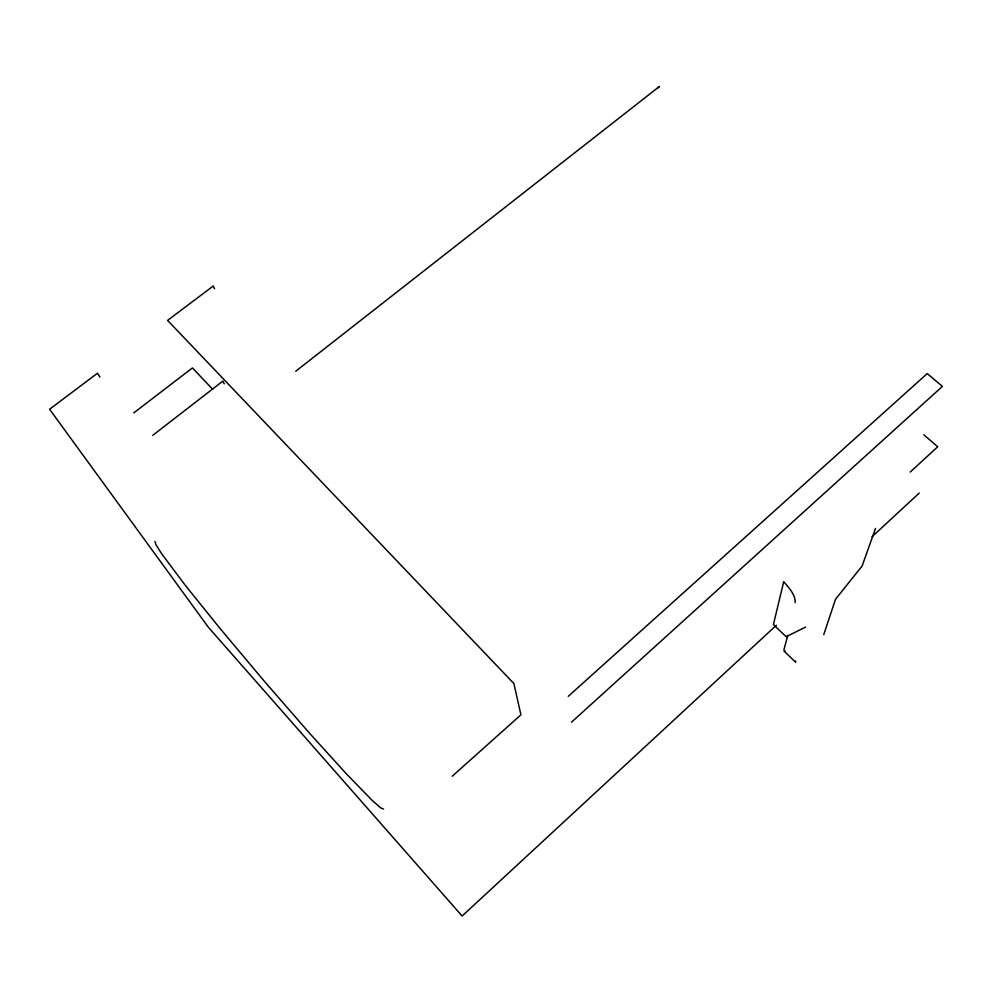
<?xml version="1.0" encoding="UTF-8"?>
<svg xmlns="http://www.w3.org/2000/svg" width="992" height="992" viewBox="0 0 992 992"><rect width="100%" height="100%" fill="white"/><g stroke="black" fill="none" stroke-linecap="round" stroke-linejoin="round"><path stroke-width="1.49" d="M795.237 602.615C795.361 594.307 788.69 587.673 783.73 581.659L773.413 624.563L786.11 636.69L805.678 627.068M795.609 660.982L795.671 662.259L784.015 651.074L785.317 651.136M783.916 649.76L787.797 635.401M823.782 634.582L835.5 599.28L862.11 566.023L875.502 528.438M155 541.372L155.868 544.583L161.932 554.156L185.095 585.057L219.654 627.998L264.269 681.182L309.64 733.336L346.196 773.661L372.533 800.73L380.754 807.897L383.594 809.05M776.376 625.245L462.111 916.025L208.246 627.118L49.6 409.262L97.452 373.228L99.932 377.109M872.03 536.746L919.212 493.086M910.185 472.08L937.725 446.784L923.775 434.732M571.541 722.139L942.4 386.396L927.247 373.575L568.242 696.347M657.225 88.449L659.494 86.416L295.703 371.281M452.24 776.215L520.924 714.823L513.868 683.55L167.586 320.404L213.292 285.981L214.557 288.796M152.718 435.352L222.878 381.077L224.229 383.817M133.759 412.895L192.436 367.933L212.685 389.31"/></g></svg>
